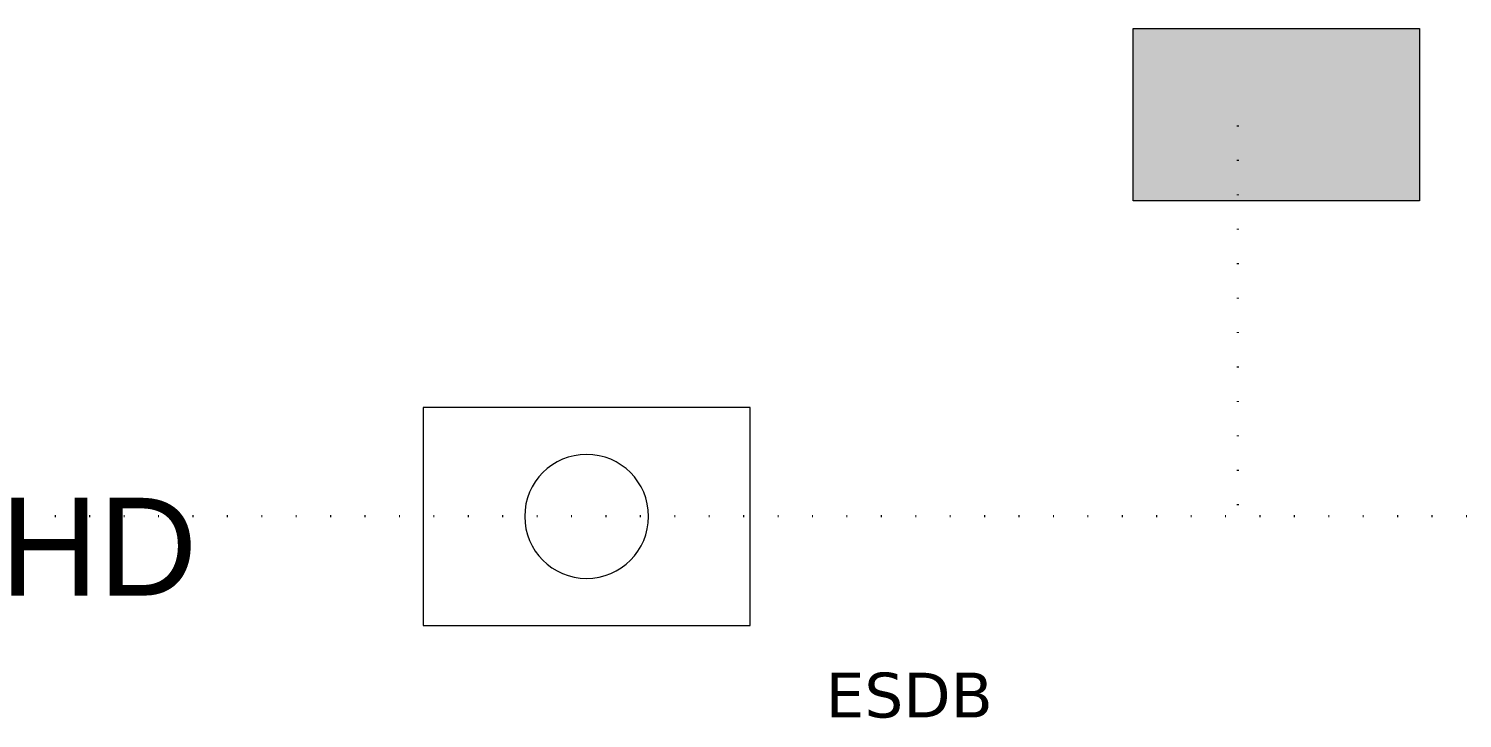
# Model space of a CAD drawing. Header units: inches. Extents: x -12 to 20935469, y -1604 to 24729220.
# Drawn here: x 20825276.2 to 20825452.2, y 24650026.9 to 24650111.5 of the extents above; entities that cross this region are included whole.
import ezdxf

# ---------------------------------------------------------------- set-up
doc = ezdxf.new("R2010")
doc.units = ezdxf.units.IN
doc.header["$LTSCALE"] = 0.03
doc.header["$MEASUREMENT"] = 0
doc.linetypes.add('ACAD_ISO02W100', pattern=[15, 12, -3])
doc.linetypes.add('DOT', pattern=[0.25, 0, -0.25])
for name, color, linetype, lineweight in [('CL BOX', 90, 'ACAD_ISO02W100', 0), ('Dimiention', 75, 'Continuous', 18), ('line', 7, 'Continuous', 9), ('TU TEXT', 251, 'Continuous', 13)]:
    doc.layers.add(name, color=color, linetype=linetype, lineweight=lineweight)
for name, color, linetype in [('H', 154, 'Continuous'), ('heat detactor', 8, 'Continuous'), ('w', 188, 'DOT')]:
    doc.layers.add(name, color=color, linetype=linetype)
doc.styles.add('RomanS', font='arial.ttf', dxfattribs={"height": 12})
doc.styles.get("Standard").update_dxf_attribs({"font": 'timesbd.ttf'})

# ---------------------------------------------------------------- blocks, each defined once
blk = doc.blocks.new('GGGFGFG')
at = {"layer": 'line', "color": 4, "ltscale": 50}
for p, q in [((7356688.2, 3293208.1), (7357003, 3293208.1)), ((7356688.2, 3292998.4), (7356688.2, 3293208.1)), ((7357003, 3293208.1), (7357003, 3292998.4)), ((7357003, 3292998.4), (7356688.2, 3292998.4))]:
    blk.add_line(p, q, dxfattribs=at)
blk.add_circle((7356845.6, 3293103.2), 59.6, dxfattribs=at)
blk = doc.blocks.new('JUJUJUKIII')
at = {"layer": 'H', "ltscale": 50, "true_color": 0x999999, "transparency": 33554556}
h = blk.add_hatch(color=253, dxfattribs=at)
h.dxf.hatch_style = 1
h.paths.add_polyline_path([(7363219.9, 3291034.2), (7363425.7, 3291034.2), (7363425.7, 3291376.7), (7363219.9, 3291376.7)])
at = {"layer": 'Dimiention', "color": 4, "ltscale": 50}
blk.add_lwpolyline([(7363219.9, 3291034.2), (7363425.7, 3291034.2), (7363425.7, 3291376.7), (7363219.9, 3291376.7)], close=True, dxfattribs=at)
blk = doc.blocks.new('heat detaCTOR')
for p, q in [((20826806.99, 24664335.71), (20826806.99, 24664325.41)), ((20826808.1, 24664325.48), (20826808.1, 24664335.73)), ((20826809.56, 24664325.06), (20826816.75, 24664332.51)), ((20826810.46, 24664324.4), (20826817.58, 24664331.78)), ((20826804.72, 24664323.99), (20826796.69, 24664330.35)), ((20826805.53, 24664324.77), (20826797.4, 24664331.19)), ((20826804.07, 24664322.73), (20826793.7, 24664322.73)), ((20826821.85, 24664322.73), (20826811.48, 24664322.73)), ((20826803.91, 24664321.62), (20826793.66, 24664321.62)), ((20826821.9, 24664321.62), (20826811.65, 24664321.62)), ((20826804.41, 24664319.72), (20826797.2, 24664312.27)), ((20826818.83, 24664312.83), (20826810.79, 24664319.19)), ((20826819.48, 24664313.72), (20826811.36, 24664320.16)), ((20826805.09, 24664318.84), (20826797.97, 24664311.46)), ((20826806.99, 24664317.83), (20826806.99, 24664307.52)), ((20826808.1, 24664307.5), (20826808.1, 24664317.77))]:
    blk.add_line(p, q)
at = {"layer": 'heat detactor'}
for radius in [16.02, 0.961]:
    blk.add_circle((20826807.78, 24664321.62), radius, dxfattribs=at)
at = {"layer": 'heat detactor', "ltscale": 50}
for radius, start, end in [(14.12, 93.1805, 137.2895), (14.12, 50.5228, 88.685), (14.12, 4.5205, 46.0244), (14.12, 141.7875, 175.4795), (9.26, 95.4082, 134.2403), (9.26, 53.6686, 87.7533), (9.26, 7.6691, 45.9996), (9.26, 141.9072, 172.3309), (6.08, 97.3867, 131.5175), (6.08, 56.4828, 86.9346), (6.08, 142.0004, 169.5114), (3.87, 101.6639, 125.5893), (3.87, 62.6166, 85.1763), (3.87, 16.6343, 45.9836), (6.08, 10.4886, 45.9945), (3.87, 142.2004, 163.3657), (1.65, 78.6551, 101.3184), (1.65, 42.0404, 45.9436), (14.12, 179.9779, 221.5042), (9.26, 180, 218.3584), (6.08, 180, 215.5442), (3.87, 180, 209.4431), (3.87, 337.7128, 0), (6.08, 331.7846, 0), (9.26, 329.0619, 0), (14.12, 326.0126, 0.0221), (3.87, 274.8237, 321.1017), (3.87, 226.0434, 258.3361), (6.08, 273.0654, 321.3017), (6.08, 226.0325, 262.6133), (9.26, 272.2467, 321.395), (9.26, 226.0274, 264.5918), (14.12, 271.315, 321.5146), (14.12, 226.0026, 266.8195)]:
    blk.add_arc((20826807.78, 24664321.62), radius, start, end, dxfattribs=at)
at = {"layer": 'heat detactor'}
for start, end in [(94.5899, 135.3638), (52.5077, 88.0926), (141.8685, 173.4939), (6.5061, 46.0017), (180, 219.5193), (327.9383, 0), (271.9074, 321.4336), (226.0253, 265.4101)]:
    blk.add_arc((20826807.78, 24664321.62), 10.91, start, end, dxfattribs=at)
at = {"insert": (20826827.55, 24664322.73), "char_height": 12, "attachment_point": 1, "style": 'RomanS'}
blk.add_mtext_dynamic_manual_height_columns('HD', width=23.193, gutter_width=60, heights=[0], dxfattribs=at)

msp = doc.modelspace()

# ---------------------------------------------------------------- linework, layer by layer
at = {"layer": 'w', "linetype": 'DOT', "lineweight": 30, "ltscale": 550, "transparency": 33554661}
for p, q in [((20825424.65, 24650099.64), (20825424.65, 24650050.36)), ((20825190.73, 24650051.69), (20825920.73, 24650051.69))]:
    msp.add_line(p, q, dxfattribs=at)

# ---------------------------------------------------------------- block references
at = {"layer": 'CL BOX', "color": 5, "transparency": 33554457, "xscale": -0.127552882082143, "yscale": 0.127552882082143, "zscale": 0.127552882082143, "rotation": 359.9998993550784}
msp.add_blockref('GGGFGFG', (21763730.85, 24230005.23), dxfattribs=at)
at = {"layer": 'heat detactor'}
msp.add_blockref('heat detaCTOR', (-1554.83, -14268.76), dxfattribs=at)
at = {"layer": 'line', "color": 5, "xscale": -0.1026830631760966, "yscale": 0.1026830631760966, "zscale": 0.1026830631760966, "rotation": 89.99999910425181}
msp.add_blockref('JUJUJUKIII', (21163380.45, 25406189.5), dxfattribs=at)

# ---------------------------------------------------------------- texts
at = {"layer": 'TU TEXT', "color": 5, "ltscale": 50, "insert": (20825374.05, 24650032.51), "char_height": 5, "attachment_point": 1}
msp.add_mtext_dynamic_manual_height_columns('{\\fVerdana|b0|i0|c0|p34;\\H1.1x;\\C256;ESDB}', width=10.0383, gutter_width=0.0112, heights=[0], dxfattribs=at)

doc.saveas('drawing.dxf')
